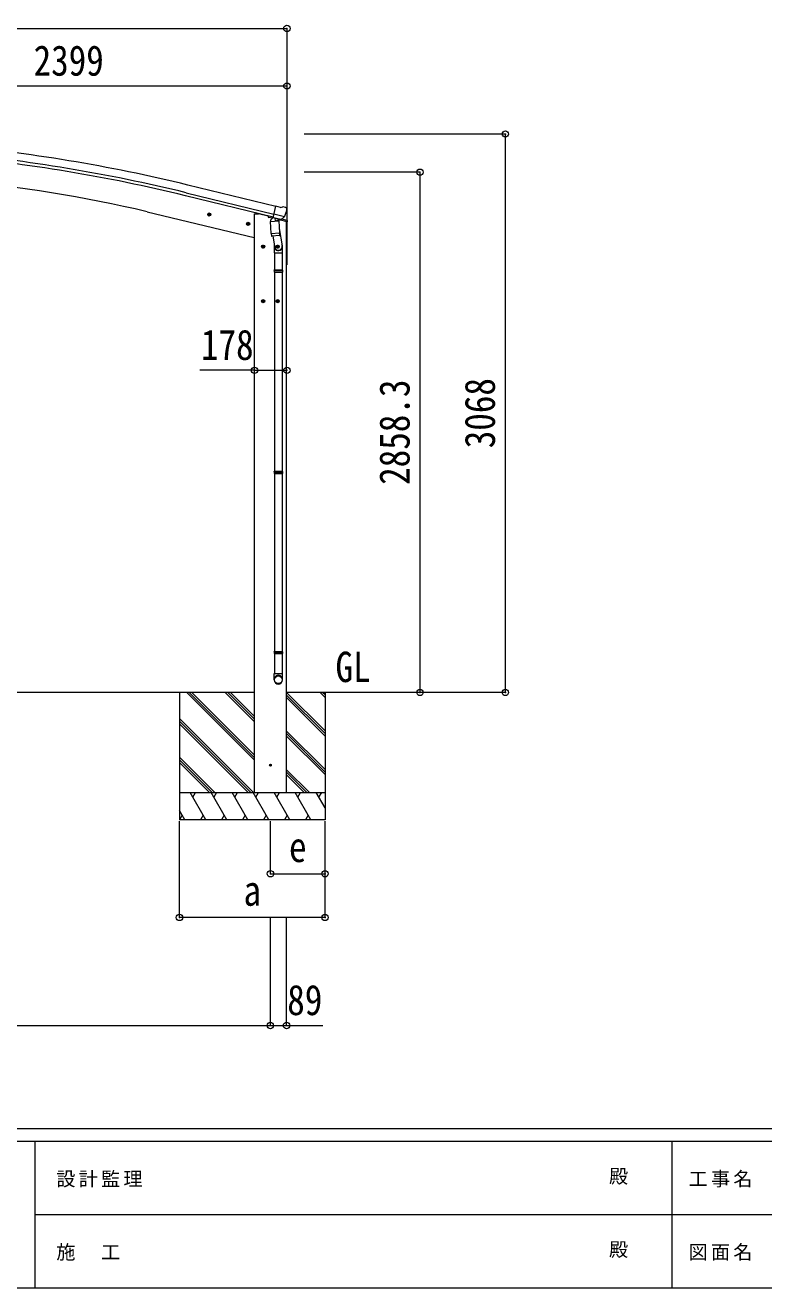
# Model space of a CAD drawing. Units: millimetres at full size, sheet at 1:35. Extents: x -9783 to 9892, y -6828 to 6752.
# Drawn here: x -4022 to 36, y -6828 to 109 of the extents above; entities that cross this region are included whole.
import ezdxf
from ezdxf.enums import TextEntityAlignment as Align

# ---------------------------------------------------------------- set-up
doc = ezdxf.new("R2010")
doc.units = ezdxf.units.MM
doc.header["$LTSCALE"] = 35
doc.header["$PDMODE"] = 32
doc.header["$PDSIZE"] = 35
for name, color, linetype, lineweight in [('0-0_0', 7, 'Continuous', 9), ('0-1_本体', 4, 'Continuous', 9), ('0-2_部品', 7, 'Continuous', 9), ('0-3_ELV2', 3, 'Continuous', 9), ('0-A_寸法', 6, 'Continuous', 9), ('F-0_240', 7, 'Continuous', 9)]:
    doc.layers.add(name, color=color, linetype=linetype, lineweight=lineweight)
doc.styles.add('ＭＳ ゴシック', font='')
doc.styles.get('ＭＳ ゴシック').set_extended_font_data('MS Gothic')

msp = doc.modelspace()

# ---------------------------------------------------------------- linework, layer by layer
at = {"layer": '0-0_0', "color": 6}
for p, q in [((-1383.8, -3556.97), (-1383.8, -488.97)), ((-1852.82, -698.67), (-1852.82, -3556.97))]:
    msp.add_line(p, q, dxfattribs=at)
at = {"layer": '0-0_0'}
for p, q in [((-2763.61, -3557.02), (-5350.06, -3557.02)), ((-3174.61, -3556.97), (-3174.61, -4256.97)), ((-2763.61, -3927.98), (-3134.62, -3556.97)), ((-2763.61, -3913.84), (-3120.48, -3556.97)), ((-2763.61, -3899.7), (-3106.34, -3556.97)), ((-2763.61, -3715.85), (-2922.49, -3556.97)), ((-2763.61, -3701.71), (-2908.34, -3556.97)), ((-2763.61, -3687.57), (-2894.2, -3556.97)), ((-1988.72, -3557.02), (-2585.61, -3557.02)), ((-2374.61, -3768.2), (-2585.61, -3557.2)), ((-2374.61, -3782.34), (-2585.61, -3571.34)), ((-2374.61, -3796.48), (-2585.61, -3585.48)), ((-2374.61, -3584.35), (-2401.99, -3556.97)), ((-2374.61, -3570.21), (-2387.84, -3556.97)), ((-2374.61, -3557.02), (-2374.61, -4256.97)), ((-2768.46, -4106.97), (-3174.61, -3700.83)), ((-2782.61, -4106.97), (-3174.61, -3714.97)), ((-2796.75, -4106.97), (-3174.61, -3729.12)), ((-2374.61, -3980.33), (-2585.61, -3769.33)), ((-2374.61, -3994.47), (-2585.61, -3783.47)), ((-2374.61, -4008.61), (-2585.61, -3797.62)), ((-2980.6, -4106.97), (-3174.61, -3912.96)), ((-2994.74, -4106.97), (-3174.61, -3927.11)), ((-3008.88, -4106.97), (-3174.61, -3941.25)), ((-2460.1, -4106.97), (-2585.61, -3981.46)), ((-2474.24, -4106.97), (-2585.61, -3995.6)), ((-2488.38, -4106.97), (-2585.61, -4009.75)), ((-3174.61, -4106.97), (-2374.61, -4106.97)), ((-3029.22, -4256.97), (-3115.82, -4106.97)), ((-3100.82, -4132.95), (-3085.82, -4106.97)), ((-2913.75, -4256.97), (-3000.35, -4106.97)), ((-2970.35, -4106.97), (-2985.35, -4132.95)), ((-2798.28, -4256.97), (-2884.88, -4106.97)), ((-2869.88, -4132.95), (-2854.88, -4106.97)), ((-2682.81, -4256.97), (-2769.41, -4106.97)), ((-2763.61, -4106.97), (-2585.61, -4106.97)), ((-2754.41, -4132.95), (-2739.41, -4106.97)), ((-2567.34, -4256.97), (-2653.94, -4106.97)), ((-2638.94, -4132.95), (-2623.94, -4106.97)), ((-2451.87, -4256.97), (-2538.47, -4106.97)), ((-2523.47, -4132.95), (-2508.47, -4106.97)), ((-2374.61, -4190.8), (-2423.01, -4106.97)), ((-2408, -4132.95), (-2393, -4106.97)), ((-3144.69, -4256.97), (-3174.61, -4205.16)), ((-3159.69, -4230.99), (-3174.61, -4256.82)), ((-3044.22, -4230.99), (-3059.22, -4256.97)), ((-2928.75, -4230.99), (-2943.75, -4256.97)), ((-2813.28, -4230.99), (-2828.28, -4256.97)), ((-2697.81, -4230.99), (-2712.81, -4256.97)), ((-2582.34, -4230.99), (-2597.34, -4256.97)), ((-2466.87, -4230.99), (-2481.87, -4256.97)), ((-2374.61, -4256.97), (-3174.61, -4256.97))]:
    msp.add_line(p, q, dxfattribs=at)
msp.add_circle((-2674.61, -3956.97), 5, dxfattribs=at)
at = {"layer": '0-1_本体'}
for p, q in [((-2659.08, -945.16), (-3142.12, -827.54)), ((-3138.15, -811.23), (-2655.14, -928.74)), ((-2645.07, -886.82), (-3127.92, -769.25)), ((-3351.7, -915.78), (-2763.61, -1056.97)), ((-2763.61, -926.97), (-2739.61, -926.97)), ((-2763.61, -926.97), (-2763.61, -4106.97)), ((-2687.6, -939.46), (-2739.61, -926.97)), ((-2585.61, -4106.97), (-2585.61, -970.41))]:
    msp.add_line(p, q, dxfattribs=at)
at = {"layer": '0-1_本体', "color": 6}
msp.add_line((-2761.93, -1787.16), (-2583.93, -1787.16), dxfattribs=at)
at = {"layer": '0-1_本体'}
for centre, radius, start, end in [((-5258.64, -9518.99), 9005.44, 76.31388, 84.81388), ((-5258.64, -9518.99), 8945.44, 76.31388, 84.81388), ((-5258.64, -9518.99), 8962.23, 76.31388, 84.81388), ((-5054.2, -8124.11), 7406.65, 76.7111, 84.99429)]:
    msp.add_arc(centre, radius, start, end, dxfattribs=at)
at = {"layer": '0-2_部品'}
for p, q in [((-2618.84, -892.11), (-2644.77, -885.89)), ((-2618.84, -892.11), (-2605.58, -889.41)), ((-2591.1, -892.6), (-2604.28, -889.44)), ((-2588, -894.85), (-2584.14, -901.14)), ((-3001.11, -933.21), (-3020.56, -928.54)), ((-3018.13, -929.12), (-3012.97, -923.68)), ((-3016, -936.32), (-3018.13, -929.12)), ((-3013.17, -940.6), (-3008.5, -921.15)), ((-3012.97, -923.68), (-3005.67, -925.43)), ((-3005.67, -925.43), (-3003.54, -932.62)), ((-2687.6, -938.22), (-2687.6, -941.99)), ((-2664.35, -951.51), (-2683.76, -946.85)), ((-2674.83, -968.93), (-2629.14, -965.74)), ((-2670.15, -1035.77), (-2674.83, -968.93)), ((-2660.41, -947.16), (-2673.72, -962.48)), ((-2673.72, -962.48), (-2673.28, -968.82)), ((-2659.46, -947.1), (-2660.41, -947.16)), ((-2656.38, -949.57), (-2657.91, -949.2)), ((-2619.68, -958.38), (-2656.38, -949.57)), ((-2597.84, -943.73), (-2655.34, -929.92)), ((-2650.43, -951.39), (-2649.41, -966)), ((-2622.22, -960.39), (-2648.03, -966.83)), ((-2630.91, -962.56), (-2630.68, -965.85)), ((-2629.14, -965.74), (-2624.46, -1032.57)), ((-2617.4, -959.21), (-2624.92, -957.4)), ((-2583.04, -971.03), (-2624.74, -961.02)), ((-2621.52, -958.61), (-2621.46, -959.35)), ((-2618.15, -958.75), (-2619.68, -958.38)), ((-2614.69, -958.64), (-2598.31, -944.15)), ((-2610.73, -955.13), (-2585.34, -961.22)), ((-2583.78, -903.42), (-2584.06, -904.57)), ((-2583.04, -964.14), (-2583.04, -971.03)), ((-2787.18, -984.57), (-2806.63, -979.9)), ((-2804.2, -980.48), (-2799.03, -975.04)), ((-2802.07, -987.68), (-2804.2, -980.48)), ((-2799.24, -991.96), (-2794.57, -972.51)), ((-2799.03, -975.04), (-2791.74, -976.79)), ((-2791.74, -976.79), (-2789.6, -983.98)), ((-2670.15, -1035.77), (-2624.46, -1032.57)), ((-2670.14, -1035.77), (-2669.25, -1048.46)), ((-2626.2, -1007.81), (-2610.28, -1103.98)), ((-2623.6, -1045.04), (-2624.48, -1032.58)), ((-2724.61, -1107.21), (-2704.61, -1107.21)), ((-2721.11, -1103.46), (-2714.61, -1099.71)), ((-2714.61, -1117.21), (-2714.61, -1097.21)), ((-2714.61, -1099.71), (-2708.11, -1103.46)), ((-2708.11, -1103.46), (-2708.11, -1110.96)), ((-2625.45, -1047.18), (-2667.15, -1050.09)), ((-2661.72, -1049.71), (-2650.99, -1113.3)), ((-2654.13, -1106.48), (-2654.13, -1141.14)), ((-2644.61, -1107.21), (-2624.61, -1107.21)), ((-2641.11, -1103.46), (-2634.61, -1099.71)), ((-2634.61, -1117.21), (-2634.61, -1097.21)), ((-2634.61, -1099.71), (-2628.11, -1103.46)), ((-2628.11, -1103.46), (-2628.11, -1110.96)), ((-2624, -1046.4), (-2624, -1046.4)), ((-2608.13, -1141.14), (-2608.13, -1106.79)), ((-2708.11, -1110.96), (-2714.61, -1114.72)), ((-2654.13, -1141.14), (-2608.13, -1141.14)), ((-2652.13, -1141.14), (-2652.13, -1235.14)), ((-2628.11, -1110.96), (-2634.61, -1114.72)), ((-2610.13, -1141.14), (-2610.13, -1235.14)), ((-2654.13, -1237.14), (-2653.13, -1235.14)), ((-2654.13, -1237.14), (-2608.13, -1237.14)), ((-2654.13, -1237.14), (-2654.13, -1245.14)), ((-2654.13, -1245.14), (-2608.13, -1245.14)), ((-2654.13, -1245.14), (-2653.13, -1247.14)), ((-2653.13, -1235.14), (-2609.13, -1235.14)), ((-2653.13, -1247.14), (-2609.13, -1247.14)), ((-2652.13, -1247.14), (-2652.13, -2341.33)), ((-2610.13, -1247.14), (-2610.13, -2341.33)), ((-2608.13, -1237.14), (-2609.13, -1235.14)), ((-2724.61, -1407.21), (-2704.61, -1407.21)), ((-2721.11, -1403.46), (-2714.61, -1399.71)), ((-2714.61, -1417.21), (-2714.61, -1397.21)), ((-2714.61, -1399.71), (-2708.11, -1403.46)), ((-2708.11, -1410.96), (-2714.61, -1414.72)), ((-2708.11, -1403.46), (-2708.11, -1410.96)), ((-2644.61, -1407.21), (-2624.61, -1407.21)), ((-2641.11, -1403.46), (-2634.61, -1399.71)), ((-2634.61, -1417.21), (-2634.61, -1397.21)), ((-2634.61, -1399.71), (-2628.11, -1403.46)), ((-2628.11, -1410.96), (-2634.61, -1414.72)), ((-2628.11, -1403.46), (-2628.11, -1410.96)), ((-2654.13, -2343.33), (-2653.13, -2341.33)), ((-2654.13, -2343.33), (-2608.13, -2343.33)), ((-2654.13, -2343.33), (-2654.13, -2351.33)), ((-2654.13, -2351.33), (-2608.13, -2351.33)), ((-2654.13, -2351.33), (-2653.13, -2353.33)), ((-2653.13, -2341.33), (-2609.13, -2341.33)), ((-2653.13, -2353.33), (-2609.13, -2353.33)), ((-2652.13, -2353.33), (-2652.13, -3331.51)), ((-2610.13, -2353.33), (-2610.13, -3331.51)), ((-2608.13, -2343.33), (-2609.13, -2341.33)), ((-2654.13, -3333.51), (-2653.13, -3331.51)), ((-2654.13, -3333.51), (-2608.13, -3333.51)), ((-2654.13, -3333.51), (-2654.13, -3341.51)), ((-2654.13, -3341.51), (-2608.13, -3341.51)), ((-2654.13, -3341.51), (-2653.13, -3343.51)), ((-2653.13, -3331.51), (-2609.13, -3331.51)), ((-2653.13, -3343.51), (-2609.13, -3343.51)), ((-2652.13, -3343.51), (-2652.13, -3453.52)), ((-2610.13, -3343.51), (-2610.13, -3453.52)), ((-2608.13, -3333.51), (-2609.13, -3331.51)), ((-2654.13, -3487.66), (-2654.13, -3453.52)), ((-2654.13, -3453.52), (-2608.13, -3453.52)), ((-2608.13, -3487.66), (-2608.13, -3453.52))]:
    msp.add_line(p, q, dxfattribs=at)
for points in [[(-2650.2, -951.33), (-2659.92, -949), (-2644.77, -885.89)], [(-3003.54, -932.62), (-3008.7, -938.07), (-3016, -936.32)], [(-2650.2, -951.33), (-2649.96, -951.49), (-2625.19, -957.43), (-2624.92, -957.4)], [(-2597.56, -943.15), (-2598.15, -944), (-2598.31, -944.15)], [(-2789.6, -983.98), (-2794.77, -989.43), (-2802.07, -987.68)], [(-2714.61, -1114.72), (-2721.11, -1110.96), (-2721.11, -1103.46)], [(-2634.61, -1114.72), (-2641.11, -1110.96), (-2641.11, -1103.46)], [(-2608.13, -1237.14), (-2608.13, -1245.14), (-2609.13, -1247.14)], [(-2714.61, -1414.72), (-2721.11, -1410.96), (-2721.11, -1403.46)], [(-2634.61, -1414.72), (-2641.11, -1410.96), (-2641.11, -1403.46)], [(-2608.13, -2343.33), (-2608.13, -2351.33), (-2609.13, -2353.33)], [(-2608.13, -3333.51), (-2608.13, -3341.51), (-2609.13, -3343.51)]]:
    msp.add_lwpolyline(points, dxfattribs=at)
for centre, radius in [((-3010.84, -930.87), 8.5), ((-3010.84, -930.87), 7.7), ((-3010.84, -930.87), 6.5), ((-2796.9, -982.23), 8.5), ((-2796.9, -982.23), 7.7), ((-2796.9, -982.23), 6.5), ((-2714.61, -1107.21), 8.5), ((-2714.61, -1107.21), 7.7), ((-2714.61, -1107.21), 6.5), ((-2634.61, -1107.21), 8.5), ((-2634.61, -1107.21), 7.7), ((-2634.61, -1107.21), 6.5), ((-2714.61, -1407.21), 8.5), ((-2714.61, -1407.21), 7.7), ((-2714.61, -1407.21), 6.5), ((-2634.61, -1407.21), 8.5), ((-2634.61, -1407.21), 7.7), ((-2634.61, -1407.21), 6.5)]:
    msp.add_circle(centre, radius, dxfattribs=at)
at = {"layer": '0-2_部品', "color": 4}
msp.add_circle((-2674.61, -3956.97), 4.5, dxfattribs=at)
at = {"layer": '0-2_部品'}
for centre, radius, start, end in [((-2604.98, -892.35), 3, 76.5, 101.5), ((-2592.26, -897.46), 5, 31.5, 76.5), ((-2682.6, -941.99), 5, 180, 256.5), ((-2657.79, -948.72), 0.5, 221.23754, 256.5), ((-2651.03, -951.48), 0.604, 7.79405, 79.40158), ((-2648.39, -965.86), 1.03, 188.03431, 289.96103), ((-2622.46, -959.42), 1, 284, 4), ((-2621.02, -958.57), 0.5, 76.5, 184), ((-2618.03, -958.26), 0.5, 256.5, 291.76246), ((-2780.86, -857.33), 202.4, 334.90875, 346.5), ((-2586.04, -964.14), 3, 0, 76.5), ((-2667.28, -1048.1), 2, 190.53157, 274), ((-2625.59, -1045.18), 2, 274, 322.59038), ((-2625.55, -1045.21), 1.95, 322.52234, 4.95983), ((-2638.13, -1106.79), 30, 0, 2.54858)]:
    msp.add_arc(centre, radius, start, end, dxfattribs=at)
for centre, major_axis, ratio, start_param, end_param in [((-2586.7, -902.71), (1.57, -2.57), 0.99628, 0.7835347, 1.5707963), ((-2616.7, -956.29), (0.73, -2.92), 0.997631, 5.8041905, 5.8929484), ((-2616.73, -956.16), (-2.63, 3.16), 0.650902, 2.1145521, 2.1873627), ((-2616.67, -956.39), (0.73, -2.92), 0.997631, 5.965759, 6.7621801), ((-2631.13, -1106.48), (-23, 0), 0.996195, 6.0000678, 10.0103449), ((-2631.13, -1106.48), (-21, 0), 0.996195, 0.3319459, 3.3482706), ((-2631.13, -3485.91), (23, 0), 0.996195, 6.2831853, 9.424778), ((-2631.13, -3487.66), (23, 0), 0.996195, 6.2831853, 9.424778), ((-2631.13, -3487.66), (0, -23.43), 0.981806, 4.712389, 7.8539816)]:
    msp.add_ellipse(centre, major_axis=major_axis, ratio=ratio, start_param=start_param, end_param=end_param, dxfattribs=at)
msp.add_ellipse((-2631.13, -3487.66), major_axis=(-21, 0), ratio=0.996195, dxfattribs=at)
at = {"layer": '0-3_ELV2', "color": 6}
for p, q in [((-7308.78, -5387.12), (-2674.76, -5387.12)), ((-2674.76, -5387.12), (-2585.76, -5387.12))]:
    msp.add_line(p, q, dxfattribs=at)
at = {"layer": '0-A_寸法'}
for p, q in [((-7397.93, 91.38), (-2583.93, 91.38)), ((-2583.93, 91.38), (-2583.93, -225.23)), ((-2583.93, -225.23), (-4982.93, -225.23)), ((-2583.93, -225.23), (-2583.93, -225.24)), ((-2583.93, -225.24), (-2583.93, -1207.18)), ((-1383.8, -488.97), (-2490.08, -488.97)), ((-1852.82, -698.67), (-2490.08, -698.67)), ((-2761.93, -1787.16), (-3061.93, -1787.16)), ((-1852.82, -3556.97), (-2181.64, -3556.97)), ((-1383.8, -3556.97), (-1852.82, -3556.97)), ((-3174.36, -4793.34), (-3174.36, -4264.39)), ((-2674.61, -4553.36), (-2674.61, -4264.39)), ((-2374.36, -4793.34), (-2374.36, -4264.39)), ((-2374.36, -4553.36), (-2374.36, -4264.39)), ((-2674.61, -4553.36), (-2374.36, -4553.36)), ((-2374.36, -4793.34), (-3174.36, -4793.34)), ((-2674.76, -5387.12), (-2674.76, -4793.34)), ((-2585.76, -5387.12), (-2585.76, -4793.34)), ((-2585.76, -5387.12), (-2385.76, -5387.12))]:
    msp.add_line(p, q, dxfattribs=at)
for p in [(-2583.93, 91.38), (-2583.93, -225.23), (-1383.8, -488.97), (-1852.82, -698.67), (-2761.93, -1787.16), (-2583.93, -1787.16), (-1852.82, -3556.97), (-1383.8, -3556.97), (-2674.61, -4553.36), (-2374.36, -4553.36), (-3174.36, -4793.34), (-2374.36, -4793.34), (-2674.76, -5387.12), (-2585.76, -5387.12)]:
    msp.add_point(p, dxfattribs=at)
at = {"layer": 'F-0_240', "color": 5}
for p, q in [((-9783.03, -5953.1), (9396.97, -5953.1)), ((-9783.03, -6023.1), (6285.75, -6023.1)), ((-3969.25, -6023.1), (-3969.25, -6828.1)), ((-469.25, -6023.1), (-469.25, -6828.1)), ((-3969.25, -6425.6), (3205.75, -6425.6)), ((-9783.03, -6828.1), (9396.97, -6828.1))]:
    msp.add_line(p, q, dxfattribs=at)

# ---------------------------------------------------------------- texts
at = {"layer": '0-0_0', "style": 'ＭＳ ゴシック', "width": 0.85}
msp.add_text('GL', height=166.8, dxfattribs=at).set_placement((-2317.03, -3550.04), align=Align.BOTTOM_LEFT)
at = {"layer": '0-A_寸法', "color": 7, "style": 'ＭＳ ゴシック', "width": 0.85}
for s, p in [('2399', (-3975.93, -218.23)), ('178', (-3056.3, -1780.16)), ('e', (-2572.48, -4538.99)), ('a', (-2822.48, -4778.96)), ('89', (-2582.01, -5380.12))]:
    msp.add_text(s, height=166.8, dxfattribs=at).set_placement(p, align=Align.BOTTOM_LEFT)
for s, p in [('2858.3', (-1859.82, -2416.57)), ('3068', (-1390.8, -2215.47))]:
    msp.add_text(s, height=166.8, rotation=90, dxfattribs=at).set_placement(p, align=Align.BOTTOM_LEFT)
at = {"layer": 'F-0_240', "style": 'ＭＳ ゴシック'}
for p in [(-814.24, -6276.85), (-814.24, -6679.35)]:
    msp.add_text('殿', height=76.98, dxfattribs=at).set_placement(p, align=Align.BOTTOM_LEFT)
at = {"layer": 'F-0_240', "char_height": 76.98, "attachment_point": 7, "style": 'ＭＳ ゴシック'}
for s, insert in [('\\T1.17;設計監理', (-3851.04, -6276.85)), ('\\T1.17;工事名', (-376.96, -6276.85)), ('\\T1.17;施\u3000工', (-3851.04, -6679.35)), ('\\T1.17;図面名', (-376.96, -6679.35))]:
    msp.add_mtext(s, dxfattribs=dict(at, insert=insert))

doc.saveas('drawing.dxf')
